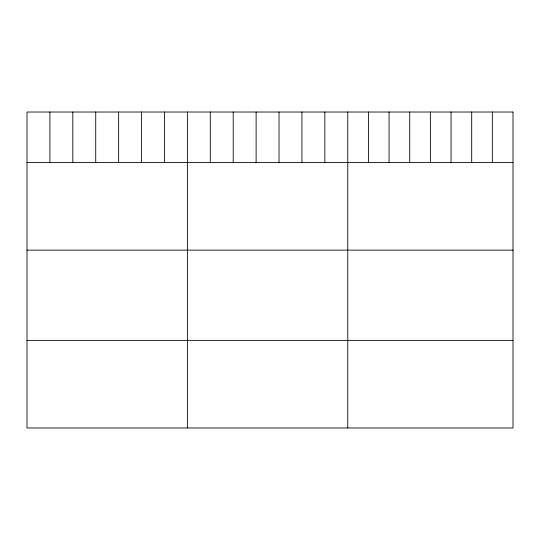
<?xml version="1.0" encoding="UTF-8"?>
<svg xmlns="http://www.w3.org/2000/svg" width="540" height="540" viewBox="0 0 540 540"><rect width="100%" height="100%" fill="white"/><g stroke="black" fill="none" stroke-linecap="round" stroke-linejoin="round"><path stroke-width="0.81" d="M27 162.547L513 162.547M27 250.135L513 250.135M27 340.382L513 340.382M492.345 112.023L492.345 162.547M471.69 112.023L471.69 162.547M451.035 112.023L451.035 162.547M430.38 112.023L430.38 162.547M409.725 112.023L409.725 162.547M389.07 112.023L389.07 162.547M368.415 112.023L368.415 162.547M347.76 112.023L347.76 427.977M324.851 112.023L324.851 162.547M301.934 112.023L301.934 162.547M279.025 112.023L279.025 162.547M256.115 112.023L256.115 162.547M233.206 112.023L233.206 162.547M210.29 112.023L210.29 162.547M187.38 112.023L187.38 427.977M164.471 112.023L164.471 162.547M141.554 112.023L141.554 162.547M118.645 112.023L118.645 162.547M95.735 112.023L95.735 162.547M72.826 112.023L72.826 162.547M49.91 112.023L49.91 162.547M513 112.023L27 112.023L27 427.977L513 427.977L513 112.023"/></g></svg>
